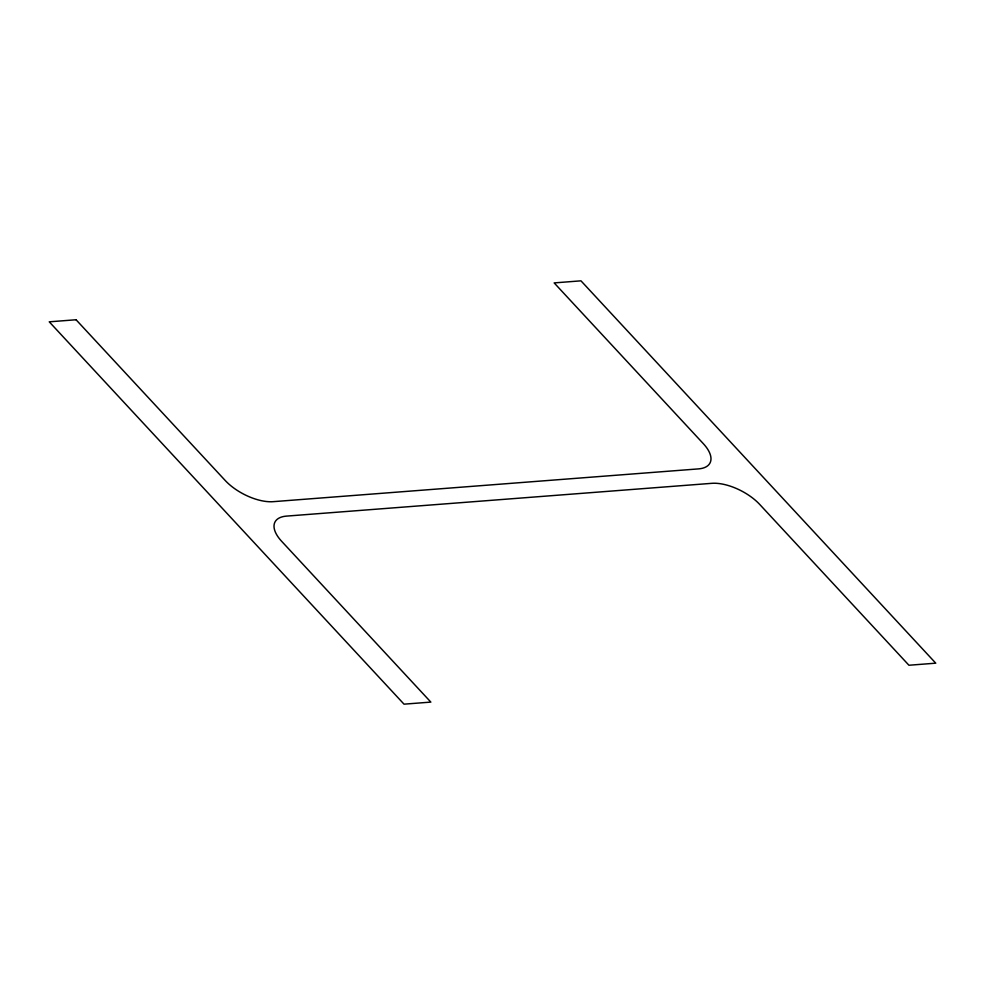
<?xml version="1.0" encoding="UTF-8"?>
<svg xmlns="http://www.w3.org/2000/svg" width="985" height="985" viewBox="0 0 985 985"><rect width="100%" height="100%" fill="white"/><g stroke="black" fill="none" stroke-linecap="round" stroke-linejoin="round"><path stroke-width="1.48" d="M76.067 319.756L49.25 321.824L404.022 704.164L430.839 702.096L281.673 541.331A37.331 17.582 27.6 0 1 286.561 516.103L711.81 483.327A37.331 17.582 27.6 0 1 759.755 504.48L908.933 665.244L935.75 663.176L580.978 280.836L554.161 282.904L703.327 443.669A37.331 17.582 27.6 0 1 698.439 468.897L273.19 501.673A37.331 17.582 27.6 0 1 225.245 480.52L76.067 319.756"/></g></svg>
